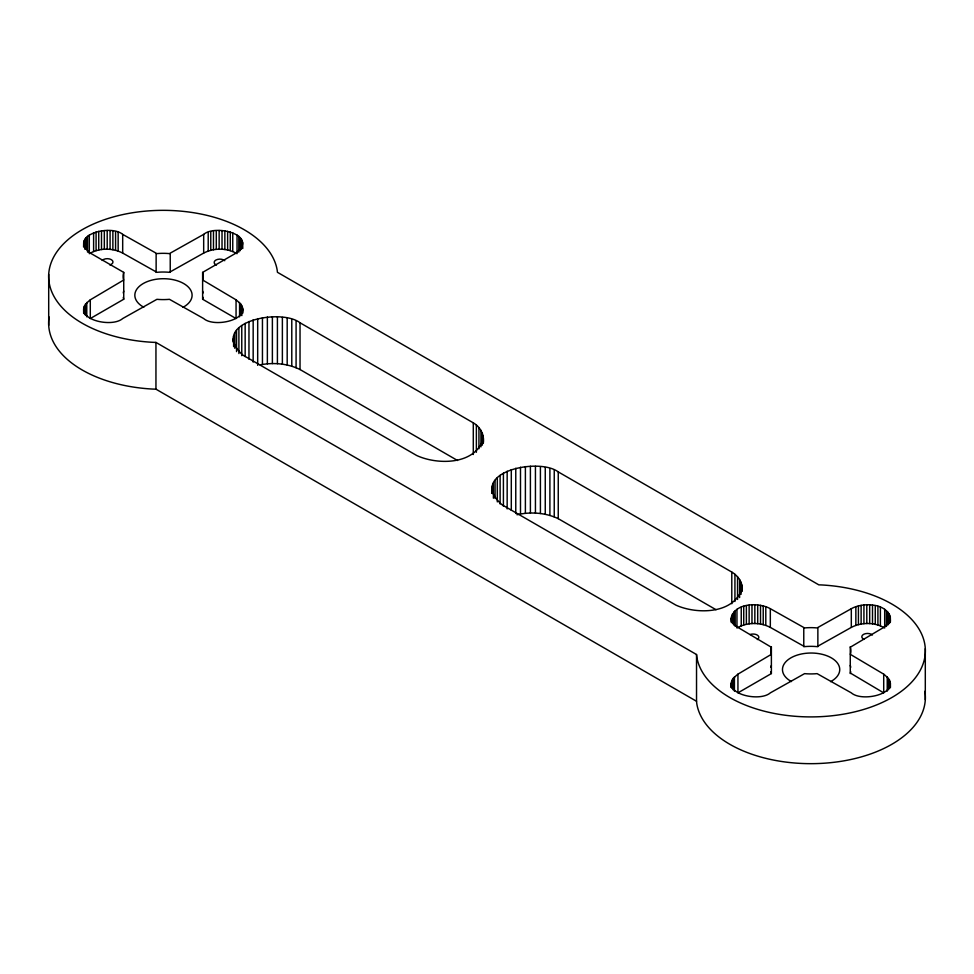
<?xml version="1.0" encoding="UTF-8"?>
<svg xmlns="http://www.w3.org/2000/svg" width="974" height="974" viewBox="0 0 974 974"><rect width="100%" height="100%" fill="white"/><g stroke="black" fill="none" stroke-linecap="round" stroke-linejoin="round"><path stroke-width="1.46" d="M202.616 272.391L202.762 272.83A40.092 23.145 0 0 1 202.775 280.074L236.061 299.834L236.061 318.547L202.616 299.237L202.616 272.391L236.061 253.082C258.877 235.209 215.558 223.971 203.676 234.381L169.427 253.605A40.092 23.145 0 0 0 156.887 253.605L122.687 234.381C110.793 223.971 67.486 235.209 90.29 253.082L123.735 272.391L123.735 299.237L90.29 318.547L90.29 299.834L123.588 280.086A40.092 23.145 0 0 1 123.576 272.854L123.735 272.391M236.061 299.834C258.889 317.67 215.51 328.993 203.676 318.547L169.464 299.322A40.092 23.145 0 0 1 156.924 299.322L122.687 318.547C110.793 328.956 67.486 317.707 90.29 299.834M731.231 621.339C730.89 602.93 758.113 601.713 770.324 608.701L804.536 627.926A40.092 23.145 0 0 1 817.076 627.926L851.313 608.701C863.524 601.713 890.76 602.93 890.406 621.339M890.406 618.466L888.531 623.299L883.71 627.402L850.412 647.15A40.092 23.145 0 0 1 850.424 654.394L883.71 674.154C906.526 691.99 863.147 703.313 851.313 692.867L817.113 673.643A40.092 23.145 0 0 1 804.573 673.643L770.324 692.867C758.442 703.277 715.123 692.027 737.939 674.154L771.238 654.406A40.092 23.145 0 0 1 771.225 647.174L737.939 627.402L733.105 623.299L731.231 618.466M742.139 588.016C734.542 614.217 696.848 614.618 675.919 605.134L502.134 504.836C465.755 473.108 538.111 456.696 558.248 471.903L731.791 572.067C738.389 575.951 743.223 583.17 742.139 591.035M483.287 438.872C475.215 464.902 437.667 465.207 416.702 455.503L242.745 355.035C207.596 322.796 280.22 307.407 300.029 322.784L473.291 422.838C480.486 426.989 484.614 435.122 483.287 443.389M123.735 291.092L123.576 291.555A40.092 23.145 0 0 0 123.272 292.991M202.616 299.237L202.775 298.774A40.092 23.145 0 0 0 203.091 297.326M771.384 665.412L771.225 665.875A40.092 23.145 0 0 0 770.909 667.312M883.71 674.154L883.71 692.867L850.424 673.095A40.092 23.145 0 0 0 850.728 671.646M89.304 234.99L89.304 253.69C99.311 247.81 112.436 247.749 122.687 253.082L156.887 272.306A40.092 23.145 0 0 1 169.427 272.306L203.676 253.082C213.927 247.749 227.039 247.81 237.047 253.69L237.047 234.99M771.384 646.712L771.384 673.558L737.939 692.867L737.939 674.154M736.953 609.31L736.953 628.011C746.961 622.13 760.073 622.069 770.324 627.402L804.536 646.626A40.092 23.145 0 0 1 817.076 646.626L851.313 627.402C861.564 622.069 874.689 622.13 884.696 628.011L884.696 609.31M516.951 514.735C530.623 511.642 545.501 512.604 558.248 518.667L716.024 609.712M260.058 364.885C273.39 362.279 287.756 363.46 300.029 369.536L457.537 460.495M155.95 342.422L152.394 342.288A114.53 66.122 0 0 1 48.7 274.388A114.53 66.122 0 0 1 159.578 210.372A114.53 66.122 0 0 1 277.2 270.236L277.42 272.282L818.805 584.85L821.606 584.948A114.53 66.122 0 0 1 925.3 652.86A114.53 66.122 0 0 1 814.422 716.876A114.53 66.122 0 0 1 696.8 657L696.532 654.528L155.95 342.422L155.95 389.174L696.532 701.28L696.8 703.764A114.53 66.122 0 0 0 821.606 763.373A114.53 66.122 0 0 0 924.85 691.321M155.95 389.174L152.394 389.052A114.53 66.122 0 0 1 49.15 317M850.265 665.412L850.412 665.851A40.092 23.145 0 0 1 850.728 667.3M771.384 673.558L771.238 673.119A40.092 23.145 0 0 1 770.921 671.67M202.616 291.092L202.762 291.53A40.092 23.145 0 0 1 203.079 292.979M123.735 299.237L123.588 298.799A40.092 23.145 0 0 1 123.272 297.35M925.3 648.708L925.3 699.612M890.406 683.091L890.406 687.413M890.321 616.81L890.321 622.556M890.139 681.447L890.321 687.632M889.871 615.166L889.871 622.362M889.506 679.815L889.506 688.46M889.067 613.571L889.067 623.64M888.531 678.257L888.531 689.775M887.923 612.049L887.923 624.991M887.229 676.784L887.229 691.163M886.462 610.613L886.462 626.44M880.386 607.106L880.386 625.819M877.915 606.266L877.915 624.967M875.273 605.609L875.273 624.31M872.509 605.146L872.509 623.847M869.672 604.878L869.672 623.591M866.799 604.83L866.799 623.53M863.926 604.988L863.926 623.689M861.126 605.353L861.126 624.054M858.423 605.913L858.423 624.614M855.854 606.668L855.854 625.369M851.313 608.701L851.313 627.402M850.265 646.712L850.265 673.558M817.868 628.011L817.868 646.712M803.769 628.011L803.769 646.712M770.324 608.701L770.324 627.402M765.795 606.668L765.795 625.369M763.226 605.913L763.226 624.614M760.524 605.353L760.524 624.054M757.711 604.988L757.711 623.689M754.85 604.83L754.85 623.53M751.977 604.878L751.977 623.591M749.14 605.146L749.14 623.847M746.376 605.609L746.376 624.31M743.734 606.266L743.734 624.967M741.92 585.118L741.92 591.145M741.251 607.106L741.251 625.819M741.068 582.257L741.068 594.323M739.607 579.469L739.607 597.573M737.549 576.815L737.549 599.448M735.187 610.613L735.187 626.44M734.932 574.331L734.932 601.482M734.42 676.784L734.42 691.163M733.726 612.049L733.726 624.991M733.105 678.257L733.105 689.775M732.582 613.571L732.582 623.64M732.131 679.815L732.131 688.46M731.791 572.067L731.791 603.734M731.778 615.166L731.778 622.362M731.511 681.447L731.511 687.194M731.328 616.81L731.328 622.556M731.328 684.759L731.328 687.632M731.231 683.091L731.231 687.413M696.532 654.528L696.532 701.28M558.248 471.903L558.248 518.667M554.243 470.138L554.243 516.902M549.896 468.689L549.896 515.441M545.257 467.557L545.257 514.309M540.412 466.765L540.412 513.517M535.432 466.327L535.432 513.091M530.404 466.266L530.404 513.018M525.388 466.558L525.388 513.322M520.493 467.216L520.493 513.98M515.77 468.226L515.77 513.468M511.301 469.565L511.301 510.291M507.162 471.221L507.162 508.927M503.412 473.157L503.412 506.346M500.112 475.349L500.112 504.008M497.312 477.771L497.312 501.902M495.072 480.365L495.072 498.469M493.404 483.116L493.404 498.201M492.345 485.953L492.345 493.501M491.907 488.851L491.907 493.38M483.128 435.962L483.128 442.001M482.337 433.089L482.337 445.155M480.937 430.301L480.937 446.896M478.94 427.635L478.94 448.746M476.371 425.127L476.371 452.277M473.291 422.838L473.291 454.505M300.029 322.784L300.029 369.536M296.084 320.97L296.084 367.734M291.786 319.46L291.786 366.224M287.184 318.267L287.184 365.031M282.375 317.427L282.375 364.191M277.407 316.94L277.407 363.692M272.379 316.806L272.379 363.57M267.363 317.049L267.363 363.801M262.444 317.646L262.444 364.41M257.684 318.595L257.684 365.36M253.167 319.886L253.167 362.121M248.967 321.493L248.967 359.199M245.156 323.38L245.156 356.569M242.672 242.489L242.77 248.467M242.77 308.77L242.672 313.311M242.489 307.127L242.489 312.873M242.222 240.846L242.222 248.041M241.869 305.507L241.869 315.576M241.771 325.535L241.771 355.705M241.418 239.251L241.418 249.32M240.895 303.937L240.895 315.454M240.274 237.729L240.274 250.671M239.58 302.464L239.58 316.842M238.813 236.292L238.813 252.12M238.898 327.921L238.898 353.562M236.548 330.49L236.548 351.614M234.795 333.218L234.795 348.302M233.626 336.042L233.626 346.598M233.09 338.94L233.09 341.947M232.749 232.798L232.749 251.499M230.266 231.946L230.266 250.647M227.624 231.288L227.624 249.989M224.86 230.826L224.86 249.527M222.023 230.57L222.023 249.271M219.15 230.509L219.15 249.21M216.289 230.668L216.289 249.368M213.476 231.033L213.476 249.734M210.774 231.593L210.774 250.294M208.205 232.348L208.205 251.048M203.676 234.381L203.676 253.082M170.231 253.69L170.231 272.391M156.132 253.69L156.132 272.391M122.687 234.381L122.687 253.082M118.146 232.348L118.146 251.048M115.577 231.593L115.577 250.294M112.874 231.033L112.874 249.734M110.074 230.668L110.074 249.368M107.201 230.509L107.201 249.21M104.328 230.57L104.328 249.271M101.491 230.826L101.491 249.527M98.727 231.288L98.727 249.989M96.085 231.946L96.085 250.647M93.614 232.798L93.614 251.499M87.538 236.292L87.538 252.12M86.771 302.464L86.771 316.842M86.077 237.729L86.077 249.234M85.469 303.937L85.469 315.454M84.933 239.251L84.933 249.32M84.495 305.507L84.495 314.139M84.129 240.846L84.129 246.605M83.861 307.127L83.861 312.873M83.679 242.489L83.594 247.019M83.594 308.77L83.679 313.311M48.7 274.388L48.7 325.292M864.072 639.394A5.722 3.312 0 0 1 863.67 634.305A5.722 3.312 0 0 1 872.4 635.024M791.424 681.569A28.636 16.534 0 0 1 790.718 657.949A28.636 16.534 0 0 1 831.638 658.034A28.636 16.534 0 0 1 830.627 681.654M750.053 634.549A5.722 3.312 0 0 1 757.504 635.218A5.722 3.312 0 0 1 757.334 639.577M143.787 307.248A28.636 16.534 0 0 1 143.081 283.629A28.636 16.534 0 0 1 183.989 283.714A28.636 16.534 0 0 1 182.99 307.334M216.435 265.074A5.722 3.312 0 0 1 216.021 259.985A5.722 3.312 0 0 1 224.763 260.703M102.197 260.448A5.722 3.312 0 0 1 111.365 259.668A5.722 3.312 0 0 1 109.819 264.94"/></g></svg>
